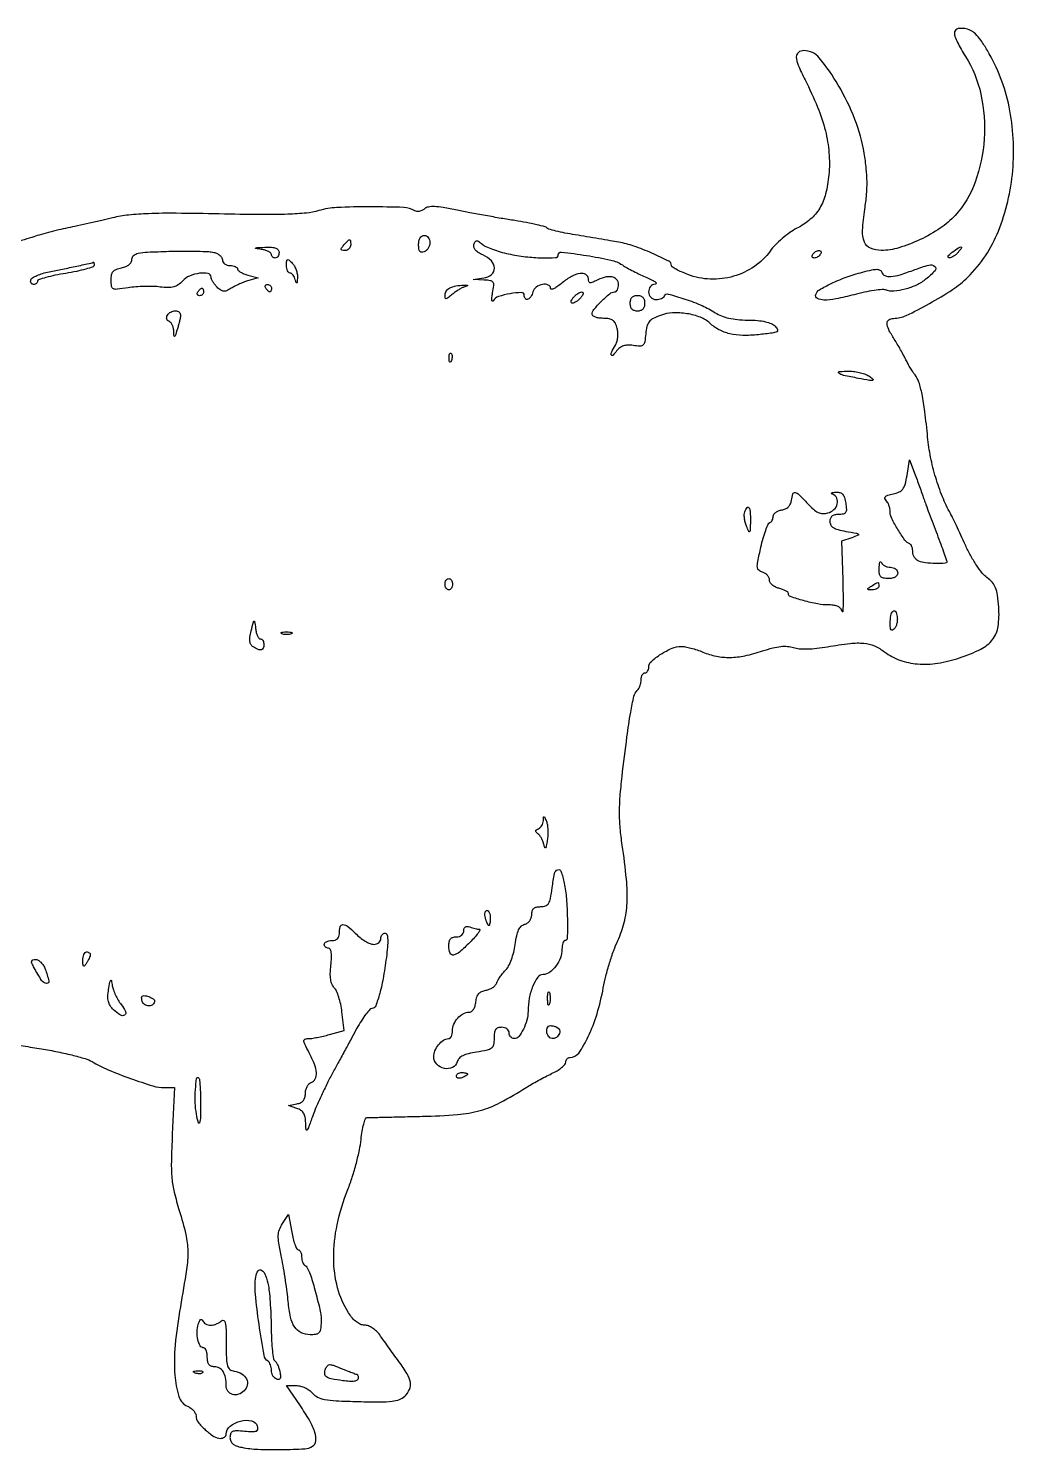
# Model space of a CAD drawing. Extents: x 0 to 532, y 0 to 377.
# Drawn here: x 270.6 to 531.7, y 0 to 376.9 of the extents above; entities that cross this region are included whole.
import ezdxf

# ---------------------------------------------------------------- set-up
doc = ezdxf.new("R2010")
doc.units = 0

msp = doc.modelspace()

# ---------------------------------------------------------------- linework, layer by layer
msp.add_lwpolyline([(268.612322, 107.157076, 0.000386), (273.459024, 106.396648, -0.010659), (277.877656, 105.610057, -0.011952), (282.092121, 104.661466, -0.011291), (285.631438, 103.690028, -0.060703), (287.459024, 102.891978, 0.033437), (291.690571, 100.763097, 0.013727), (297.680338, 98.42732, 0.011583), (303.578358, 96.464881, 0.074648), (306.674805, 96), (309.303952, 96), (308.7196, 83.632724, 0.006359), (308.466324, 76.293749, 0.028203), (308.615697, 71.979698, 0.036383), (309.232428, 68.246788, 0.015705), (310.567488, 63.382724, -0.016666), (312.30119, 57.018429, -0.05537), (312.828209, 52.720111, -0.040579), (312.48243, 47.769964, -0.006017), (310.857545, 37.882729, 0.019981), (309.478023, 27.723288, 0.041686), (309.384809, 19.743483, 0.056662), (310.438597, 14.107649, 0.218195), (312.75, 11.512872, -0.054406), (313.610521, 11.017719, -0.055251), (314.339063, 10.350842, -0.060881), (314.83549, 9.621402, -0.119552), (315, 8.943207, 0.167079), (315.555449, 7.327379, 0.042149), (317.470894, 5.256596, 0.04267), (319.733503, 3.51931, 0.143351), (321.507606, 3, 0.074782), (322.077821, 3.085763, 0.088643), (322.561609, 3.334804, 0.100676), (322.885018, 3.705106, 0.130032), (323, 4.139757, -0.231011), (324.013599, 6.21651, -0.103599), (326.810048, 7.588867, -0.114255), (329.738507, 7.653996, -0.284777), (331.227393, 6.238449, -0.097835), (331.281726, 5.344866, -0.26747), (330.909217, 4.861935, -0.108972), (329.96793, 4.6965, -0.012992), (327.844025, 4.843484, 0.01574), (325.715657, 4.979033, 0.107795), (324.689063, 4.789426, 0.210504), (324.176691, 4.248668, 0.086087), (324, 3.230035, 0.099373), (324.189259, 2.287175, 0.120504), (324.723476, 1.563708, 0.089239), (325.673, 1.023952, 0.035389), (327.125, 0.625, 0.039528), (331.400135, 0.116529, 0.013613), (337.630881, 0.040873, 0.009051), (343.803157, 0.245771, 0.129026), (345.885347, 0.907979, 0.232449), (346.739952, 2.303574, 0.098433), (346.506982, 4.545046, 0.056013), (345.132027, 7.693831, 0.019735), (342.497763, 11.866933), (338.966834, 17), (341.573125, 17, -0.064955), (342.692762, 16.853932, -0.044246), (343.901528, 16.415587, -0.044285), (345.012821, 15.77215, -0.065595), (345.839707, 15.010508, 0.104451), (347.188726, 13.94787, 0.06936), (349.064858, 13.324978, 0.033787), (352.122773, 12.973274, 0.005576), (358.061454, 12.760508, 0.00571), (363.784259, 12.684732, 0.029275), (366.954105, 12.864699, 0.055654), (368.948978, 13.324302, 0.111661), (370.311454, 14.178571, 0.089953), (371.575832, 15.991719, 0.150326), (371.816913, 17.820116, 0.094188), (370.982349, 20.070428, 0.022207), (368.75, 23.423535, -0.001044), (367.373997, 25.311988, -0.000884), (365.926911, 27.314174, -0.000891), (364.614329, 29.143908, -0.002495), (363.703315, 30.432189, 0.050786), (362.849687, 31.421304, 0.046138), (361.787931, 32.254043, 0.048979), (360.68211, 32.822744, 0.093145), (359.703315, 33.012379, -0.100204), (358.642655, 33.23331, -0.061076), (357.532716, 33.879326, -0.051727), (356.437014, 34.905131, -0.036005), (355.420158, 36.262379, -0.08038), (352.515592, 42.934297, -0.061287), (351.49892, 50.848535, -0.054498), (352.414981, 59.663625, -0.040978), (355.245333, 69, 0.016876), (356.419201, 72.292171, 0.012667), (357.495085, 75.985938, 0.012843), (358.330808, 79.516854, 0.028509), (358.743107, 82.25, -0.017777), (359.028787, 84.464962, -0.028149), (359.446518, 86.332124, -0.027253), (359.924407, 87.723346, -0.292537), (360.388889, 88.052312, -0.005652), (361.203162, 88.081428, -0.000125), (365.139236, 88.176657, -0.000284), (369.746389, 88.284351, -0.000192), (375, 88.402154, 0.014296), (384.309891, 88.873886, 0.047926), (390.318266, 89.936199, 0.053531), (395.660177, 92.055818, 0.021161), (402.5, 96.03599, -0.011567), (403.917481, 96.897654, -0.00604), (405.720312, 97.908413, -0.006003), (407.595701, 98.901261, -0.009136), (409.25, 99.713929, 0.025764), (410.685894, 100.47957, 0.034244), (411.898438, 101.326755, 0.036523), (412.765245, 102.136404, 0.188813), (413, 102.7359, -0.088956), (413.086551, 103.218535, -0.094992), (413.334804, 103.628671, -0.099915), (413.704943, 103.903055, -0.110127), (414.139757, 104, 0.244355), (416.427814, 105.189202, 0.04189), (418.978074, 109.557493, 0.038286), (421.29762, 115.570512, 0.028394), (422.955662, 122.5, -0.018045), (423.625827, 125.581102, -0.012024), (424.604611, 129.059375, -0.012114), (425.718541, 132.391963, -0.023114), (426.799818, 135, 0.049695), (428.50343, 139.817057, 0.048612), (429.239442, 144.911597, 0.035711), (429.079834, 151.278929, 0.012743), (427.973242, 160.308887, -0.014973), (427.439233, 164.833484, -0.021282), (427.257149, 168.878859, -0.019561), (427.414765, 173.172428, -0.010222), (427.929154, 178.5, -0.002871), (429.229263, 189.065331, -0.01134), (430.213653, 195.540945, -0.013451), (431.077101, 199.790855, -0.140427), (431.931603, 201.331603, 0.06832), (432.34105, 201.871357, 0.039017), (432.686158, 202.614908, 0.038173), (432.921463, 203.432453, 0.051028), (433, 204.2, -0.053595), (433.074027, 204.888633, -0.073362), (433.29375, 205.47125, -0.093122), (433.618409, 205.862375, -0.17482), (434, 206, 0.149559), (434.381359, 206.116681, 0.098682), (434.70625, 206.444943, 0.081955), (434.925344, 206.935599, 0.064193), (435, 207.514698, -0.214773), (435.68851, 209.043635, -0.039662), (438.218098, 210.947852, -0.042034), (441.189728, 212.502387, -0.099376), (443.627876, 212.996262, -0.047718), (444.689651, 212.896582, -0.016745), (446.185253, 212.558277, -0.01645), (447.81519, 212.073941, -0.018512), (449.345757, 211.5, 0.049685), (452.918735, 210.408469, 0.054221), (456.532171, 210.086504, 0.047699), (460.501752, 210.544207, 0.027141), (465.170369, 211.808135, -0.016781), (467.868416, 212.598889, -0.035428), (470.012645, 212.990653, -0.045418), (471.794993, 213.024722, -0.062604), (473.363669, 212.71211, 0.060787), (474.900209, 212.400116, 0.025056), (477.026737, 212.338853, 0.022074), (479.556661, 212.504652, 0.015709), (482.369987, 212.903975, -0.012799), (488.367725, 213.790928, -0.052597), (492.03602, 213.850075, -0.080335), (494.806255, 213.144781, -0.060568), (497.520176, 211.552409, 0.077326), (501.53852, 209.371456, 0.065858), (506.25912, 208.358434, 0.058574), (511.583732, 208.556329, 0.041796), (517.38693, 209.962373, 0.035243), (523.018414, 212.288473, 0.112973), (526.137639, 214.84801, 0.129812), (527.593658, 218.287352, 0.053487), (527.774207, 223.383698, 0.015358), (527.441501, 226.628622, 0.061578), (526.937352, 228.55562, 0.087741), (526.08052, 229.940921, 0.053118), (524.646949, 231.238645, -0.068827), (523.405457, 232.435281, -0.020284), (521.853447, 234.582823, -0.019949), (520.285939, 237.166458, -0.020231), (518.937194, 239.854947, 0.00206), (517.716526, 242.52608, 0.002392), (516.532679, 245.056795, 0.002127), (515.51142, 247.189505, 0.01426), (514.969522, 248.232015, -0.031093), (512.84606, 252.676436, -0.023431), (511.056938, 257.787886, -0.022922), (509.712713, 263.187116, -0.025477), (508.924813, 268.5, 0.006501), (508.179026, 275.296945, 0.019554), (507.429269, 279.90207, 0.027861), (506.597295, 283.077998, 0.089395), (505.571556, 285, -0.022724), (505.032515, 285.750121, -0.009826), (504.381098, 286.79375, -0.0097), (503.730369, 287.93301, -0.012688), (503.182739, 289, 0.011355), (502.585652, 290.171026, 0.005453), (501.769516, 291.646875, 0.005403), (500.884143, 293.16893, 0.007694), (500.062466, 294.5, -0.023624), (498.592421, 297.060382, -0.109987), (498.16571, 298.698245, -0.258783), (498.636837, 299.624152, -0.149513), (499.865643, 300, 0.110345), (503.216882, 300.748704, 0.016629), (509.381612, 303.902371, 0.019639), (515.50851, 307.620012, 0.049053), (519.566112, 310.919293, 0.102869), (527.667935, 323.149634, 0.073572), (531.471327, 339.164475, 0.071369), (530.518471, 356.100365, 0.084961), (524.764731, 371.013719, 0.01608), (523.012384, 373.748294, 0.050438), (521.603604, 375.411254, 0.075707), (520.253588, 376.366998, 0.087778), (518.746495, 376.816422, 0.032368), (517.478162, 376.879881, 0.100805), (516.646632, 376.697726, 0.161772), (516.175192, 376.269547, 0.128877), (516, 375.601151, 0.095948), (516.166324, 374.742391, 0.015346), (516.856316, 373.169122, 0.016498), (517.799023, 371.34498, 0.013798), (518.915117, 369.472794, -0.088928), (523.026169, 359.408242, -0.068797), (523.891884, 347.573281, -0.069919), (521.528571, 336.147852, -0.099352), (516.196218, 327.285038, -0.060784), (512.269264, 323.911824, -0.036372), (506.908665, 320.874075, -0.036605), (501.293081, 318.698125, -0.074259), (496.618423, 318, -0.101083), (493.744802, 318.586945, -0.199622), (492.145215, 320.224175, -0.111289), (491.650088, 323.330998, -0.022489), (492.25968, 328.922252, 0.01627), (492.733286, 332.816287, 0.02485), (492.865269, 336.216164, 0.024116), (492.659929, 339.68583, 0.014189), (492.09761, 343.803885, 0.051655), (489.64643, 352.754437, 0.040196), (485.246579, 361.842594, 0.038888), (480.21148, 369.062748, 0.224697), (476.118312, 371, 0.164523), (474.671711, 370.510758, 0.24413), (474.113746, 369.324501, 0.091795), (474.615854, 367.103307, 0.016548), (476.422553, 363.250522, -0.020693), (479.74365, 356.01284, -0.035822), (481.807202, 349.727083, -0.041271), (482.767174, 343.89349, -0.042784), (482.738476, 338.052492, -0.038875), (481.882217, 333.008049, -0.073537), (480.307439, 329.205786, -0.081326), (477.827031, 326.271464, -0.05799), (474.247299, 323.870031, 0.035327), (472.367378, 322.728635, 0.022721), (470.354358, 321.16077, 0.022828), (468.515271, 319.437838, 0.039269), (467.173599, 317.824921, -0.090301), (462.99977, 313.734301, -0.079481), (457.467761, 311.152959, -0.078187), (451.320697, 310.399888, -0.082852), (445.36916, 311.603118, -0.014482), (443.694969, 312.298695, -0.021803), (442.283441, 313.009203, -0.017879), (441.207079, 313.662754, -0.252509), (441, 314.046652, 0.284211), (440.297683, 315.182407, 0.012149), (435.847886, 317.271112, 0.020686), (431.059345, 319.14606, 0.038903), (427.041385, 320.189437, 0.001527), (424.813314, 320.579352, 0.000621), (421.777782, 321.097147, 0.000614), (418.512582, 321.645825, 0.000782), (415.5, 322.143405, -0.007903), (412.781583, 322.632263, -0.011592), (410.409375, 323.155065, -0.007095), (408.457025, 323.662518, -0.170657), (408, 323.979593, 0.175986), (407.53163, 324.29741, 0.005776), (405.296875, 324.835382, 0.010404), (402.601806, 325.392584, 0.006977), (399.5, 325.922203, -0.003729), (395.908886, 326.51139, -0.002334), (391.714154, 327.251957, -0.002342), (387.589038, 328.020085, -0.004268), (384.229035, 328.691819, 0.008687), (380.512494, 329.400734, 0.0334), (378.173873, 329.645619, 0.056558), (376.599592, 329.526632, 0.126745), (375.52284, 329.018955, -0.061116), (374.892163, 328.614137, -0.062352), (374.186529, 328.377143, -0.068797), (373.515806, 328.335437, -0.120148), (372.989126, 328.506721, 0.129942), (370.047455, 329.401041, 0.008629), (361.137536, 329.574329, 0.012019), (352.3422, 329.382152, 0.061691), (347.541204, 328.562437, -0.049051), (344.265672, 327.917838, -0.015734), (339.312955, 327.596352, -0.010669), (332.147118, 327.510233, -0.003132), (321.145545, 327.681696, 0.003223), (309.74075, 327.857373, 0.011365), (302.409579, 327.7564, 0.017515), (297.148115, 327.379414, 0.031457), (292.882544, 326.649618, -0.001718), (290.038446, 325.986971, -0.001128), (286.759247, 325.242606, -0.001135), (283.563507, 324.532385, -0.002187), (281, 323.980516, 0.007347), (278.601932, 323.438307, 0.005286), (275.940625, 322.765476, 0.005339), (273.421735, 322.071385, 0.011487), (271.5, 321.471585, -0.041398), (265.946985, 320.096428, -0.023142)], format="xyb")
for points in [[(356, 319.5, -0.101721), (355.882332, 318.9276, -0.098537), (355.547793, 318.440625, -0.097291), (355.048138, 318.114368, -0.096419), (354.460573, 318, -0.035838), (353.687524, 318.055481, -0.325335), (353.459106, 318.27802, -0.208212), (353.553366, 318.661216, -0.017756), (354.210573, 319.461963, -0.007679), (355.322999, 320.68486, -0.201684), (355.719977, 320.861798, -0.397768), (355.955338, 320.648652, -0.019434)], [(377, 320.106989, -0.07271), (376.887915, 319.340293, -0.064008), (376.559375, 318.600966, -0.066864), (376.073537, 317.999607, -0.098143), (375.5, 317.638374, -0.100949), (374.811241, 317.52355, -0.219604), (374.343615, 317.760129, -0.135263), (374.075458, 318.392285, -0.033085), (374, 319.531385, -0.048301), (374.099348, 320.557412, -0.088469), (374.401907, 321.338564, -0.117745), (374.882247, 321.823711, -0.139894), (375.5, 322, -0.125389), (376.072062, 321.854248, -0.100779), (376.559375, 321.443928, -0.090193), (376.886898, 320.830154, -0.077727)], [(397.799221, 317.112668, 0.021186), (402.364422, 316.35439, 0.024999), (406.731682, 316.038328, 0.019486), (410.318503, 316.098265, 0.397999), (411, 316.818801, -0.449856), (411.866793, 317.587246, -0.008729), (418.494527, 316.669477, -0.015025), (424.922253, 315.465899, -0.093123), (428, 314.161514, 0.019199), (429.23859, 313.405223, 0.008306), (430.940625, 312.49042, 0.008205), (432.785534, 311.576006, 0.01078), (434.5, 310.805873, -0.015392), (435.928032, 310.14851, -0.049754), (436.810937, 309.592983, -0.248018), (436.960885, 309.260365, -0.386766), (436.75, 309.055873, 0.212049), (435.449344, 308.427867, 0.18821), (434.957991, 306.998019, 0.18239), (435.560778, 305.579745, 0.204819), (436.916667, 305, 0.045701), (437.674613, 305.069422, 0.053116), (438.368229, 305.275505, 0.061096), (438.900828, 305.578318, 0.148654), (439.166667, 305.93789, -0.391514), (440.144409, 306.450613, -0.013881), (444.581244, 305.121155, -0.022833), (449.161585, 303.373282, -0.04337), (452.627937, 301.493569, 0.052436), (454.249884, 300.651632, 0.037835), (456.199568, 300.051955, 0.032602), (458.507349, 299.685262, 0.020977), (461.214408, 299.54858, -0.017998), (463.843303, 299.431536, -0.035334), (465.912298, 299.116459, -0.045438), (467.476635, 298.610913, -0.095803), (468.52944, 297.899254, -0.09468), (469.136688, 297.00506, -0.397586), (468.934536, 296.449685, -0.085106), (467.746474, 296.088594, -0.005279), (464.075934, 295.665725, -0.031015), (459.905546, 295.489912, -0.05318), (456.455939, 295.927356, -0.062715), (453.59663, 296.995983, -0.069826), (451.204998, 298.71191, 0.099963), (448.708289, 300.28599, 0.05148), (445.123122, 301.241192, 0.050676), (441.309807, 301.455913, 0.079464), (438.100506, 300.793282, 0.03002), (436.149476, 299.916786, 0.104407), (435.089559, 299.041448, 0.111088), (434.509391, 297.843956, 0.036345), (434.200394, 295.894957, -0.019163), (433.93907, 293.779315, -0.165657), (433.498575, 292.952579, -0.198008), (432.686163, 292.644971, -0.029189), (430.899131, 292.801497, 0.040642), (429.441771, 292.895611, 0.074221), (428.26881, 292.700393, 0.08434), (427.305459, 292.197178, 0.068351), (426.48054, 291.371023, -0.033587), (425.453876, 290.189322, -0.592211), (425.06749, 290.30085, -0.175818), (425.177603, 291.158882, -0.020636), (426.146289, 292.862638, 0.072374), (426.541042, 293.761645, 0.040638), (426.764461, 294.935849, 0.039343), (426.799851, 296.192889, 0.04889), (426.627237, 297.34907, 0.04862), (426.148873, 298.6883, 0.126146), (425.500577, 299.471878, 0.11796), (424.525635, 299.876967, 0.039762), (422.980948, 300, -0.033315), (421.839101, 300.076166, -0.051069), (420.875653, 300.307102, -0.066181), (420.211259, 300.644156, -0.247142), (420, 301.045455, -0.175159), (420.467128, 302.337985, -0.022954), (422.468233, 304.531767, -0.022954), (424.662015, 306.532872, -0.175159), (425.954545, 307, 0.184164), (426.353642, 307.152159, 0.090405), (426.692898, 307.5875, 0.070274), (426.922815, 308.234692, 0.0503), (427, 309, 0.193157), (426.483602, 310.286856, 0.163901), (425.177937, 310.971008, 0.105802), (423.206705, 310.866273, 0.056935), (420.934259, 309.964816, -0.024808), (419.939385, 309.494269, -0.1627), (419.396412, 309.45641, -0.26886), (419.095703, 309.752855, -0.06691), (419, 310.464816, 0.265086), (418.349079, 311.606293, 0.173029), (416.82185, 311.902584, 0.090252), (414.548003, 311.121054, 0.047144), (412.076725, 309.411106, -0.019572), (410.894978, 308.493249, -0.041926), (409.903788, 307.902563, -0.078717), (409.24227, 307.700456, -0.455658), (409, 307.911106, 0.307252), (408.369191, 308.840733, 0.14334), (406.849838, 308.983469, 0.106891), (405.161819, 308.261724, 0.176293), (404.289749, 307, -0.07441), (403.74401, 305.724611, -0.163355), (402.938012, 305.05385, -0.336933), (402.289174, 305.240248, -0.161655), (402, 306.111291, 0.423453), (401.248709, 306.839323, 0.035759), (398.271181, 306.531756, 0.035849), (395.175595, 305.754216, 0.171103), (393.753689, 304.658217, -0.364656), (393.547375, 304.59524, -0.284022), (393.406553, 304.794914, -0.048463), (393.434543, 305.57052, -0.014164), (393.626397, 306.75, 0.01926), (393.924846, 308.710667, 0.176152), (393.726237, 309.535885, 0.208231), (393.062642, 309.9662, 0.028165), (391.375, 310.149832), (388.5, 310.299664), (391.25, 310.716254, 0.134001), (393.340414, 311.641661, 0.234063), (394.108868, 313.327117, 0.187847), (393.278065, 315.273475, 0.095104), (391.054322, 316.815661, -0.033865), (389.801442, 317.474984, -0.078326), (388.996292, 318.16488, -0.117028), (388.631929, 318.876869, -0.152777), (388.677877, 319.602944, -0.045963), (389.051322, 320.359985, -0.254431), (389.431279, 320.578735, -0.168411), (389.936741, 320.417041, -0.019526), (390.873555, 319.65584, 0.073956), (391.839107, 319.031836, 0.018547), (393.578878, 318.3187, 0.018533), (395.651214, 317.643746, 0.017712)], [(319.75, 317.504156, -0.05868), (320.610358, 317.186469, -0.06545), (321.339063, 316.686156, -0.074792), (321.832158, 316.08763, -0.135778), (322, 315.480948, 0.13402), (322.154144, 314.916199, 0.100465), (322.5875, 314.435028, 0.087292), (323.235734, 314.111247, 0.072399), (324, 314, -0.042643), (324.765676, 313.93458, -0.062301), (325.4125, 313.738095, -0.081793), (325.850821, 313.449305, -0.209225), (326, 313.108408, 0.217087), (326.178767, 312.716073, 0.045214), (326.807813, 312.261892, 0.039821), (327.696872, 311.826511, 0.028394), (328.75, 311.478675), (331.5, 310.740533), (328.968472, 310.015178, 0.020949), (327.845511, 309.641864, 0.012991), (326.559484, 309.115016, 0.013027), (325.314869, 308.527785, 0.022841), (324.322576, 307.969379, -0.032738), (323.124816, 307.326202, -0.126539), (322.300868, 307.180008, -0.137097), (321.546074, 307.45436, -0.041091), (320.604104, 308.253039, -0.03019), (319.990209, 308.945907, -0.031158), (319.471206, 309.700669, -0.032798), (319.107998, 310.40777, -0.102593), (319, 310.928571, 0.359275), (318.210065, 311.886017, 0.081696), (315.944566, 311.949724, 0.065396), (313.286046, 311.226755, 0.110219), (311.407669, 309.897975, -0.053582), (310.25555, 308.870714, -0.089883), (309.086571, 308.317774, -0.072673), (307.626277, 308.145471, -0.025091), (305.502681, 308.311049, 0.024609), (303.646149, 308.457604, 0.013316), (301.353913, 308.464337, 0.013236), (299.014351, 308.346875, 0.020323), (297, 308.10955, -0.008974), (294.092956, 307.699971, -0.136452), (293.096653, 307.849739, -0.255801), (292.622673, 308.473878, -0.037176), (292.5, 310.121476, -0.046671), (292.631086, 311.522778, -0.128552), (293.052361, 312.412425, -0.125776), (293.861765, 312.993458, -0.043772), (295.25, 313.4, 0.046083), (296.419201, 313.748263, 0.079986), (297.285426, 314.268951, 0.100296), (297.815883, 314.938488, 0.117278), (298.005524, 315.725, -0.226555), (298.461057, 316.671161, -0.117903), (299.671971, 317.243878, -0.040011), (302.172558, 317.56338, -0.004768), (307.755524, 317.773208, -0.005685), (311.65145, 317.838122, -0.00693), (315.298498, 317.806873, -0.00591), (318.358774, 317.702027, -0.047643)], [(337, 317.5, -0.064853), (336.925306, 316.926543, -0.082425), (336.70625, 316.440625, -0.098894), (336.381354, 316.115568, -0.148195), (336, 316, -0.092235), (335.618255, 316.071025, -0.096084), (335.29375, 316.274238, -0.099372), (335.076582, 316.577379, -0.106285), (335, 316.933578, 0.228062), (334.81343, 317.321337, 0.054426), (334.192187, 317.71529, 0.045236), (333.303169, 318.056009, 0.031318), (332.25, 318.283746, -0.005737), (330.811574, 318.518563, -0.703743), (330.789317, 318.647423, -0.117172), (331.17029, 318.757833, -0.002217), (333.25, 318.850168, -0.021062), (335.034561, 318.846271, -0.075466), (336.149972, 318.626026, -0.141763), (336.766725, 318.178939, -0.167002)], [(480.5, 317, -0.064269), (480.189439, 316.617474, -0.051777), (479.769763, 316.29375, -0.053414), (479.310186, 316.073533, -0.085235), (478.881966, 316, -0.117858), (478.550471, 316.079239, -0.186277), (478.357263, 316.29375, -0.154201), (478.338175, 316.617617, -0.076764), (478.5, 317, -0.064269), (478.810561, 317.382526, -0.051777), (479.230237, 317.70625, -0.053414), (479.689814, 317.926467, -0.085235), (480.118034, 318, -0.117858), (480.449529, 317.920761, -0.186277), (480.642737, 317.70625, -0.154201), (480.661825, 317.382383, -0.076764)], [(517, 317.5, -0.041094), (516.440337, 316.928422, -0.039927), (515.789577, 316.449967, -0.042752), (515.148241, 316.125226, -0.10323), (514.627555, 316.031803, -0.282417), (514.393102, 316.184973, -0.239048), (514.401426, 316.485547, -0.079596), (514.769683, 316.964145, -0.027143), (515.44113, 317.531803, -0.009424), (517.106054, 318.742445, -0.158883), (517.748487, 318.937471, -0.598434), (517.886548, 318.66693, -0.021517)], [(288, 314.072681, -0.321254), (287.70219, 313.657006, -0.012459), (285.796875, 313.06236, -0.01812), (283.374991, 312.466176, -0.011298), (280.5, 311.935482, 0.010511), (277.624926, 311.409454, 0.016913), (275.203125, 310.827557, 0.010962), (273.282335, 310.251122, 0.325109), (273, 309.862801, -0.124758), (272.916598, 309.533748, -0.100781), (272.681771, 309.253448, -0.090402), (272.330511, 309.065075, -0.078142), (271.916667, 309, -0.126272), (271.536831, 309.097479, -0.14364), (271.272562, 309.362998, -0.123918), (271.169753, 309.763736, -0.081757), (271.245246, 310.235739, -0.180201), (271.673628, 310.767297, -0.031758), (272.834952, 311.36072, -0.03086), (274.355415, 311.910922, -0.023424), (276.07858, 312.33017, 0.003348), (279.592287, 313.037023, 0.00257), (283.421323, 313.854582, 0.000884), (287.106232, 314.668024, 0.053075), (287.75, 314.885001, -0.362025), (287.845527, 314.859224, -0.078657), (287.926562, 314.693819, -0.049051), (287.982169, 314.42026, -0.025634)], [(341.883999, 310.821429, -0.006425), (341.812636, 309.686175, -0.179756), (341.690756, 309.421361, -0.559617), (341.54271, 309.457066, -0.014536), (341.310674, 310.25, 0.046657), (341.067143, 310.919531, 0.05682), (340.715479, 311.485937, 0.067019), (340.31495, 311.872626, 0.159836), (339.926676, 312, -0.208668), (339.57238, 312.154592, -0.082002), (339.272211, 312.608482, -0.062474), (339.068003, 313.278415, -0.042798), (339, 314.071429, -0.015801), (339.037548, 315.259279, -0.293958), (339.25, 315.547619, -0.279599), (339.610465, 315.481543, -0.014708), (340.5, 314.642857, -0.067568), (341.066046, 313.89898, -0.04204), (341.5253, 312.901563, -0.041506), (341.81817, 311.820285, -0.057933)], [(508.477419, 310.400296, -0.058135), (505.96206, 308.833795, -0.044587), (502.919913, 307.71731, -0.046256), (499.969573, 307.210304, -0.111495), (497.789987, 307.527095, 0.116298), (496.852876, 307.654238, 0.013228), (494.717235, 307.389878, 0.015423), (492.158366, 306.923037, 0.011977), (489.405744, 306.263263, -0.015522), (484.613026, 305.150374, -0.051068), (481.384721, 304.842525, -0.12419), (479.683973, 305.284214, -0.360132), (479.266815, 306.333982, -0.182446), (480.263316, 307.58145, -0.022541), (483.387887, 309.251187, -0.025037), (487.331404, 310.898262, -0.021154), (491.646336, 312.248538, -0.010554), (494.095472, 312.847541, -0.054673), (495.478388, 312.999612, -0.123838), (496.289587, 312.795815, -0.191314), (496.749488, 312.25, 0.218598), (497.602151, 311.339386, 0.116321), (499.158884, 311.094185, 0.057315), (501.65351, 311.57364, 0.015093), (505.5, 312.910822, -0.024576), (509.249575, 314.135152, -0.246571), (510.806911, 313.791756, -0.427899), (510.878574, 312.630278, -0.037676)], [(317, 307, -0.105053), (316.918938, 306.618444, -0.099167), (316.688914, 306.29375, -0.09642), (316.345238, 306.076123, -0.093332), (315.940983, 306, -0.108972), (315.586039, 306.078288, -0.182303), (315.3746, 306.29375, -0.161196), (315.343488, 306.6179, -0.082592), (315.5, 307, -0.029505), (315.768994, 307.382774, -0.035638), (316.066025, 307.70625, -0.038439), (316.34829, 307.934461, -0.151918), (316.559017, 308, -0.210953), (316.727648, 307.92554, -0.081139), (316.870461, 307.70625, -0.061769), (316.967655, 307.382849, -0.042167)], [(335, 308, -0.042167), (334.967655, 307.617151, -0.061769), (334.870461, 307.29375, -0.081139), (334.727648, 307.07446, -0.210953), (334.559017, 307, -0.151918), (334.34829, 307.065539, -0.038439), (334.066025, 307.29375, -0.035638), (333.768994, 307.617226, -0.029505), (333.5, 308, -0.082592), (333.343488, 308.3821, -0.161196), (333.3746, 308.70625, -0.182303), (333.586039, 308.921712, -0.108972), (333.940983, 309, -0.093332), (334.345238, 308.923877, -0.09642), (334.688914, 308.70625, -0.099167), (334.918938, 308.381556, -0.105053)], [(386, 308.290565, 0.037571), (385.301608, 307.972415, 0.016473), (384.426562, 307.453218, 0.016194), (383.529848, 306.838645, 0.020859), (382.75, 306.214525, -0.010052), (381.697795, 305.334475, -0.179152), (381.285643, 305.197027, -0.368516), (381.054442, 305.407626, -0.031472), (381, 306.271688, -0.167647), (381.350226, 307.286864, -0.109792), (382.315675, 308.079923, -0.075004), (383.886529, 308.59917, -0.036221), (386, 308.805051, -0.003622), (386.922068, 308.821146, -0.417207), (387, 308.744006, -0.311123), (386.926685, 308.637587, -0.002981)], [(417, 305.5, -0.035768), (416.449813, 304.926013, -0.036518), (415.827047, 304.440625, -0.039072), (415.225581, 304.10344, -0.108636), (414.755111, 304, -0.231849), (414.485192, 304.132271, -0.208269), (414.407958, 304.436222, -0.095981), (414.585453, 304.917672, -0.037052), (415, 305.5, -0.035768), (415.550187, 306.073987, -0.036518), (416.172953, 306.559375, -0.039072), (416.774419, 306.89656, -0.108636), (417.244889, 307, -0.231849), (417.514808, 306.867729, -0.208269), (417.592042, 306.563778, -0.095981), (417.414547, 306.082328, -0.037052)], [(430, 304, 0.072254), (430.126841, 303.126841, 0.124864), (430.5, 302.5, 0.124864), (431.126841, 302.126841, 0.072254), (432, 302, 0.072254), (432.873159, 302.126841, 0.124864), (433.5, 302.5, 0.124864), (433.873159, 303.126841, 0.072254), (434, 304, 0.072254), (433.873159, 304.873159, 0.124864), (433.5, 305.5, 0.124864), (432.873159, 305.873159, 0.072254), (432, 306, 0.072254), (431.126841, 305.873159, 0.124864), (430.5, 305.5, 0.124864), (430.126841, 304.873159, 0.072254)], [(310.90032, 300.75, -0.030037), (310.809541, 300.104095, -0.008985), (310.594733, 299.132812, -0.008974), (310.313816, 298.048827, -0.009604), (310, 297, -0.002612), (309.479056, 295.402133, -0.227777), (309.308329, 295.225464, -0.501884), (309.174759, 295.31216, -0.004699), (309.09968, 296.666667, 0.049654), (308.974232, 297.524546, 0.054642), (308.683522, 298.312128, 0.06182), (308.281156, 298.917958, 0.135648), (307.822949, 299.225684, -0.263723), (307.25199, 299.85941, -0.196676), (307.415112, 300.805404, -0.12619), (308.335688, 301.681409, -0.128079), (309.559017, 302, -0.086807), (310.101619, 301.905081, -0.101299), (310.54743, 301.632812, -0.109363), (310.826994, 301.226584, -0.116643)], [(382.683114, 288.8125, -0.054073), (382.461564, 288.395823, -0.470617), (382.279315, 288.37858, -0.168741), (382.137993, 288.670344, -0.018894), (382.078947, 289.416667, -0.028489), (382.089945, 290.112848, -0.077125), (382.200665, 290.592839, -0.208169), (382.385309, 290.77538, -0.296942), (382.604167, 290.729167, -0.126455), (382.797407, 290.402231, -0.060344), (382.876576, 289.916927, -0.05415), (382.839148, 289.359369, -0.051402)], [(493.555584, 284.583014, -0.036151), (494.43342, 283.83814, -0.61298), (494.345047, 283.557368, -0.084287), (493.505551, 283.559158, -0.003596), (490.5789, 284.084162, -0.00704), (486.593122, 284.887017, -0.11385), (485.362056, 285.465937, -0.682864), (485.492029, 285.895575, -0.019694), (488.142204, 286, -0.035303), (489.615015, 285.895881, -0.028723), (491.166043, 285.58376, -0.029608), (492.566395, 285.12713, -0.064329)], [(507.959595, 252, 0.005932), (508.446223, 250.618088, 0.001288), (509.320654, 248.244857, 0.001342), (510.347136, 245.503491, 0.001285), (511.403373, 242.727171, -0.002198), (512.398518, 240.096984, -0.003348), (513.237241, 237.803692, -0.001232), (513.940519, 235.82473, -0.084952), (514, 235.477171, -0.403154), (513.580878, 235.041853, -0.013852), (510.993099, 235.015445, -0.022329), (508.353983, 235.179676, -0.064993), (506.581787, 235.606989, -0.089924), (505.977071, 235.974236, -0.066624), (505.46465, 236.567268, -0.06545), (505.118258, 237.286477, -0.079701), (505, 238.023655, 0.040412), (504.941948, 238.740739, 0.047543), (504.769077, 239.399657, 0.054091), (504.515791, 239.91131, 0.151649), (504.213878, 240.166667, -0.13463), (502.888251, 241.214085, -0.021556), (501.030577, 243.980509, -0.02251), (499.418865, 246.908223, -0.115057), (499, 248.70437, 0.049985), (498.919182, 249.510774, 0.038), (498.677217, 250.365942, 0.038948), (498.322329, 251.140667, 0.069609), (497.901163, 251.698837, -0.136323), (497.594918, 252.240693, -0.27243), (497.730213, 252.696562, -0.112673), (498.402512, 253.086816, -0.021338), (499.781871, 253.452091, 0.049224), (501.402008, 253.979247, 0.128233), (502.356853, 254.732652, 0.098951), (502.962579, 255.985181, 0.022515), (503.452202, 258.303254), (504.142988, 262.5), (505.627716, 258.5, -0.001517), (506.258233, 256.785401, -0.001226), (506.925156, 254.940625, -0.001238), (507.532237, 253.235139, -0.003195)], [(477.100798, 250.892096, 0.02413), (478.673437, 249.363533, 0.073218), (479.920695, 248.552129, 0.098869), (481.123082, 248.266167, 0.070692), (482.502007, 248.411148, 0.128735), (484.084447, 249.279682, 0.142113), (484.966187, 250.783071, 0.172062), (484.823659, 252.316389, 0.190712), (483.75, 253.337719, -0.115749), (483.470691, 253.534601, -0.457148), (483.494785, 253.717133, -0.114874), (483.882404, 253.860052, -0.021894), (484.636501, 253.921053, -0.077637), (485.689637, 253.796172, -0.144733), (486.411228, 253.343307, -0.11017), (486.892768, 252.468954, -0.03457), (487.213308, 251, -0.023508), (487.378797, 249.3291, -0.154477), (487.169349, 248.525022, -0.20808), (486.573377, 248.118048, -0.047244), (485.326807, 248, 0.05238), (484.278739, 247.889903, 0.117593), (483.560706, 247.548845, 0.138468), (483.144739, 246.963788, 0.085929), (483, 246.127808, 0.129114), (483.244477, 245.196845, 0.127425), (483.915629, 244.500672, 0.074348), (485.162927, 243.970691, 0.020547), (487.25, 243.520877, -0.002819), (490.104884, 243.01073, -0.162177), (490.566154, 242.756324, -0.525267), (490.501325, 242.469235, -0.009948), (488.810332, 241.829846), (486.120664, 240.873555), (486.41637, 230.686777, -0.003473), (486.500117, 226.89345, -0.007742), (486.499087, 224.006428, -0.012402), (486.42818, 222.262772, -0.857596), (486.282714, 222.25, 0.111764), (485.897201, 223.021888, 0.105438), (485.209791, 223.571986, 0.079265), (484.184594, 223.896536, 0.037115), (482.792695, 224, -0.045103), (479.737634, 224.276149, -0.023783), (476.02423, 225.137197, -0.015139), (472.588147, 226.221529, -0.318906), (472, 227.04988, 0.230698), (471.84242, 227.373232, 0.041376), (471.265625, 227.752092, 0.037251), (470.457545, 228.116836, 0.025911), (469.5, 228.410644, -0.055832), (468.543931, 228.767734, -0.063362), (467.734375, 229.316317, -0.072967), (467.185639, 229.963836, -0.140242), (467, 230.612672, 0.107666), (466.861009, 231.250663, 0.075842), (466.457048, 231.866695, 0.071315), (465.858051, 232.367761, 0.074749), (465.151654, 232.670593, -0.115361), (464.180232, 233.183116, -0.200407), (463.781794, 233.987247, -0.067071), (463.886808, 235.496158, -0.005619), (464.722005, 239.326973, -0.012244), (465.333085, 241.716301, -0.017878), (465.997045, 243.78459, -0.013501), (466.640418, 245.426867, -0.209522), (467.070351, 245.833333, 0.113007), (467.425911, 246.060904, 0.067877), (467.726916, 246.464465, 0.062518), (467.930631, 246.97386, 0.063977), (468, 247.513782, -0.153235), (468.169089, 248.052557, -0.081439), (468.660937, 248.559051, -0.068332), (469.389488, 248.958099, -0.05595), (470.25, 249.180449, 0.071286), (471.227453, 249.465132, 0.090158), (472, 250, 0.090158), (472.534868, 250.772547, 0.071286), (472.819551, 251.75, -0.042326), (473.210714, 253.453724, -0.381629), (473.817406, 253.810315, -0.147861), (474.774007, 253.2984, -0.00862)], [(461.936614, 246.25, -0.002898), (461.882579, 243.869775, -0.161053), (461.732631, 243.456245, -0.565693), (461.509559, 243.484513, -0.008758), (460.900507, 244.934716, -0.032632), (460.565465, 245.963443, -0.031373), (460.361785, 247.040599, -0.032945), (460.305128, 248.011466, -0.089949), (460.432509, 248.684716, -0.068419), (461.053985, 249.814168, -0.529717), (461.554727, 249.792555, -0.126461), (461.895855, 248.696774, -0.016781)], [(499.083333, 234, -0.076722), (499.815576, 233.886976, -0.089679), (500.436979, 233.559375, -0.100762), (500.85239, 233.07205, -0.12694), (501, 232.5, -0.140575), (500.822179, 231.88002, -0.118484), (500.333333, 231.4, -0.088208), (499.543379, 231.09863, -0.04716), (498.5, 231, -0.044924), (497.191772, 231.117779, -0.168917), (496.484941, 231.517105, -0.15356), (496.13983, 232.295898, -0.035287), (496.078947, 233.75, -0.017437), (496.141588, 234.734045, -0.068218), (496.282867, 235.325, -0.378789), (496.467484, 235.420113, -0.239112), (496.662281, 235.25, 0.113869), (496.996792, 234.771682, 0.064373), (497.581524, 234.367188, 0.059088), (498.312853, 234.09311, 0.060204)], [(383, 229.5, -0.064853), (382.925306, 228.926543, -0.082425), (382.70625, 228.440625, -0.098894), (382.381354, 228.115568, -0.148195), (382, 228, -0.148195), (381.618646, 228.115568, -0.098894), (381.29375, 228.440625, -0.082425), (381.074694, 228.926543, -0.064853), (381, 229.5, -0.064853), (381.074694, 230.073457, -0.082425), (381.29375, 230.559375, -0.098894), (381.618646, 230.884432, -0.148195), (382, 231, -0.148195), (382.381354, 230.884432, -0.098894), (382.70625, 230.559375, -0.082425), (382.925306, 230.073457, -0.064853)], [(496, 229, -0.17131), (495.865757, 228.619685, -0.095191), (495.485937, 228.298248, -0.075283), (494.919445, 228.083567, -0.055234), (494.25, 228.015313, -0.011938), (493.271084, 228.047261, -0.327416), (493.083458, 228.201904, -0.309569), (493.169589, 228.436556, -0.011213), (494, 229, -0.007234), (495.26282, 229.790433, -0.137048), (495.707705, 229.914708, -0.364836), (495.938046, 229.720828, -0.042895)], [(500.084665, 217.684665, -0.092521), (499.58931, 217.345133, -0.349376), (499.25, 217.433898, -0.141005), (499.048089, 217.966238, -0.020593), (499, 219.133333, -0.040615), (499.169846, 221.22079, -0.156221), (499.754868, 222.365928, -0.49674), (500.384812, 222.281312, -0.091486), (500.834665, 220.979599, -0.049405), (500.882429, 220.053716, -0.044184), (500.752402, 219.099976, -0.046785), (500.47643, 218.259641, -0.093921)], [(332.066422, 215, -0.15796), (332.422496, 214.884631, -0.097158), (332.725762, 214.559375, -0.079068), (332.930513, 214.073616, -0.060349), (333, 213.5, -0.089461), (332.823864, 212.523449, -0.256321), (332.319346, 212.087985, -0.159803), (331.461913, 212.179821, -0.035303), (330.143108, 212.890393, -0.118102), (329.561565, 213.489046, -0.103142), (329.277886, 214.316622, -0.067789), (329.290305, 215.477624, -0.023507), (329.612397, 217.12508, -0.001673), (330.194309, 219.468195, -0.21174), (330.376037, 219.700385, -0.521022), (330.537218, 219.618257, -0.003333), (330.785711, 217.75, 0.031567), (330.986822, 216.696795, 0.046045), (331.305113, 215.807813, 0.056001), (331.683387, 215.187675, 0.231819)], [(340.25, 216.337719, -0.057986), (339.679992, 216.181385, -0.037979), (339, 216.12966, -0.037979), (338.320008, 216.181385, -0.057986), (337.75, 216.337719, -0.174857), (337.540618, 216.525001, -0.447206), (337.601562, 216.693942, -0.078554), (338.10856, 216.810911, -0.017491), (339, 216.842105, -0.017491), (339.89144, 216.810911, -0.078554), (340.398438, 216.693942, -0.447206), (340.459382, 216.525001, -0.174857)], [(408.115087, 161.62193, -0.007249), (407.845577, 160.085061, -0.125832), (407.631374, 159.628222, -0.587101), (407.421005, 159.66645, -0.03025), (407.191395, 160.5, 0.040178), (406.946053, 161.326298, 0.033672), (406.559615, 162.155176, 0.03498), (406.099686, 162.867218, 0.074609), (405.634318, 163.326131, -0.044827), (405.154575, 163.746107, -0.215412), (405.037147, 164.080413, -0.22851), (405.212598, 164.375883, -0.050086), (405.75, 164.659464, 0.098144), (406.233401, 164.976951, 0.062132), (406.653459, 165.507259, 0.059082), (406.950264, 166.158245, 0.067001), (407.070285, 166.833333, -0.010642), (407.127822, 167.739221, -0.46529), (407.265502, 167.836496, -0.233391), (407.44956, 167.676857, -0.005865), (407.878296, 166.62193, -0.057681), (408.127096, 165.683108, -0.02413), (408.252165, 164.378476, -0.023486), (408.252677, 162.954962, -0.028132)], [(412.58802, 150.25, -0.033792), (413.192317, 146.121112, -0.016787), (413.426159, 140.833519, -0.00778), (413.400544, 135.64491, -0.406635), (412.75, 135.004084, 0.255832), (412.461701, 134.844195, 0.061557), (412.220312, 134.332186, 0.048215), (412.054568, 133.595282, 0.031231), (412, 132.722506, -0.090372), (411.582026, 130.428881, -0.070095), (410.361967, 128.198073, -0.075612), (408.699769, 126.555603, -0.158429), (406.9903, 126, 0.240864), (405.581166, 125.279373, 0.058987), (404.275078, 122.930691, 0.051058), (403.330105, 119.736583, 0.045803), (403.005577, 116.297053, -0.064841), (402.688421, 113.908908, -0.051054), (401.759707, 111.467902, -0.053964), (400.533551, 109.569146, -0.226135), (399.339485, 109, -0.111211), (398.828491, 109.115079, -0.100043), (398.393474, 109.440625, -0.094673), (398.101666, 109.927274, -0.088067), (398, 110.5, 0.130775), (397.846791, 111.075754, 0.10214), (397.416667, 111.5625, 0.08892), (396.769411, 111.888136, 0.072314), (396, 112, 0.080471), (395.028767, 111.842668, 0.164469), (394.420142, 111.382659, 0.11791), (394.093736, 110.522868, 0.032033), (394, 109.061273, -0.046861), (393.839799, 107.355709, -0.181459), (393.297218, 106.463382, -0.115458), (392.138479, 105.924131, -0.014206), (389.371655, 105.428483, 0.021406), (387.18644, 105.00447, 0.057475), (385.700381, 104.463219, 0.086475), (384.755496, 103.764647, 0.127145), (384.255024, 102.86721, -0.221717), (383.003912, 101.357959, -0.163664), (380.81909, 101.099349, -0.150382), (378.789618, 102.221691, -0.194164), (378, 104.178417, -0.103317), (378.333853, 105.776838, -0.068076), (379.315296, 107.385722, -0.071137), (380.626247, 108.594978, -0.151911), (381.928571, 109, 0.1858), (382.337616, 109.157436, 0.089898), (382.685268, 109.608482, 0.069739), (382.920932, 110.27876, 0.049751), (383, 111.071429, -0.10015), (383.354304, 112.822557, -0.081489), (384.375984, 114.445345, -0.085086), (385.81242, 115.598704, -0.127372), (387.362149, 116, 0.153657), (387.991418, 116.198059, 0.094262), (388.538946, 116.75937, 0.072512), (388.951983, 117.636192, 0.045256), (389.183578, 118.75, -0.047305), (389.459835, 120.051876, -0.101105), (389.955061, 120.947365, -0.112858), (390.720899, 121.516786, -0.068554), (391.811149, 121.827564, 0.061001), (392.739567, 122.077175, 0.054461), (393.619341, 122.550184, 0.057682), (394.322124, 123.163299, 0.098895), (394.721254, 123.827564, -0.046055), (395.077935, 124.59324, -0.020895), (395.674923, 125.525086, -0.020481), (396.391137, 126.462317, -0.0264), (397.126701, 127.257835, 0.083345), (397.866506, 128.266675, 0.028298), (398.593719, 129.940515, 0.027228), (399.201879, 131.9147, 0.028134), (399.584029, 133.921913, -0.018845), (399.991221, 136.300172, -0.057943), (400.508814, 137.846453, -0.092193), (401.197584, 138.805887, -0.127819), (402.117433, 139.320458, 0.090795), (402.860342, 139.667371, 0.081065), (403.466416, 140.266629, 0.078837), (403.863247, 141.04413, 0.078807), (404, 141.90638, -0.067384), (404.132973, 142.888574, -0.145604), (404.533142, 143.529263, -0.131321), (405.25142, 143.887073, -0.050297), (406.371169, 144, 0.082776), (407.669668, 144.216452, 0.175514), (408.452988, 144.847097, 0.090638), (408.952873, 146.156511, 0.013005), (409.405612, 149, -0.016776), (410.041135, 152.80645, -0.254688), (410.871665, 153.796996, -0.431782), (411.740878, 153.386797, -0.02545)], [(393, 141, -0.018041), (392.972329, 140.233356, -0.029316), (392.887385, 139.5875, -0.029396), (392.766282, 139.109555, -0.326917), (392.616631, 139, -0.269386), (392.439563, 139.102864, -0.023188), (392.192243, 139.5875, -0.025621), (391.938458, 140.233613, -0.016817), (391.710251, 141, -0.040966), (391.575635, 141.766322, -0.070464), (391.607123, 142.4125, -0.106581), (391.789795, 142.842465, -0.24384), (392.09362, 143, -0.206609), (392.440102, 142.850443, -0.082769), (392.733751, 142.4125, -0.063112), (392.933456, 141.765641, -0.043375)], [(362.076923, 134, 0.076454), (362.811626, 134.113003, 0.089539), (363.435096, 134.440625, 0.100755), (363.851887, 134.927953, 0.127359), (364, 135.5, -0.072707), (364.083793, 136.073189, -0.087472), (364.327597, 136.559375, -0.100499), (364.689939, 136.884396, -0.133492), (365.115223, 137, -0.320196), (365.57955, 136.66868, -0.064528), (365.795549, 135.616084, -0.037047), (365.794608, 133.875282, -0.011281), (365.538723, 131.25, -0.012672), (364.701089, 125.516475, -0.024271), (363.691223, 120.977984, -0.023182), (362.621572, 117.682278, -0.310206), (361.631285, 116.991588, 0.212618), (361.044382, 116.724953, 0.019116), (359.994892, 115.445931, 0.022224), (358.823614, 113.750211, 0.015477), (357.649198, 111.741588, -0.000001), (356.305333, 109.270728, -0.000001), (354.597306, 106.130342, -0.000001), (352.824532, 102.870934, -0.000001), (351.263034, 100, 0.009246), (349.778334, 97.145774, 0.00686), (348.240147, 93.940625, 0.006937), (346.871406, 90.874434, 0.015516), (345.936903, 88.5, -0.002559), (344.79647, 85.366413, -0.108041), (344.414176, 84.769196, -0.641258), (344.161171, 84.862774, -0.013203), (344.073066, 86.633369, 0.038469), (343.918934, 88.16624, 0.090928), (343.51767, 89.237247, 0.108187), (342.815289, 89.983136, 0.070294), (341.75, 90.510318), (339.5, 91.253899), (341.75, 91.6965, 0.064869), (342.761542, 92.035974, 0.109073), (343.460281, 92.590273, 0.108169), (343.864315, 93.390863, 0.063052), (344, 94.462562, -0.059775), (344.111741, 95.393899, -0.059736), (344.440625, 96.27259, -0.065477), (344.926049, 96.969727, -0.116872), (345.5, 97.361626, 0.185673), (346.58103, 98.336035, 0.134168), (346.911878, 99.940803, 0.078253), (346.397781, 102.243963, 0.029059), (344.998057, 105.264809, -0.006634), (343.803471, 107.566483, -0.100016), (343.567468, 108.432341, -0.340306), (343.851279, 108.856869, -0.080748), (344.748057, 109.005577, 0.036773), (345.673834, 109.07672, 0.009936), (347.124967, 109.325938, 0.010004), (348.765709, 109.675579, 0.010219), (350.37949, 110.088335), (354.258979, 111.165515), (353.673338, 116.110338, 0.022698), (353.34425, 118.107939, 0.024307), (352.840777, 120.02157, 0.024819), (352.250378, 121.611773, 0.095356), (351.661478, 122.481379, -0.098288), (351.048571, 123.397858, -0.060494), (350.697853, 124.65208, -0.045162), (350.595984, 126.304689, -0.020889), (350.747682, 128.453799, 0.016109), (350.908439, 130.458346, 0.045741), (350.847377, 131.857613, 0.079174), (350.589584, 132.711983, 0.287481), (350.130052, 133, -0.087238), (349.698562, 133.075862, -0.094366), (349.331953, 133.29375, -0.100155), (349.086727, 133.618525, -0.112241), (349, 134, -0.191087), (349.151477, 134.381882, -0.088204), (349.5875, 134.70625, -0.068025), (350.234582, 134.926307, -0.048028), (351, 135, 0.071747), (351.844743, 135.121842, 0.114358), (352.477273, 135.479167, 0.121151), (352.864756, 136.060746, 0.086866), (353, 136.833333, -0.06228), (353.225998, 138.640668, -0.335), (353.95195, 139.222332, -0.181648), (355.159279, 138.80828, -0.023915), (357.198718, 136.955128, 0.029454), (358.47139, 135.824173, 0.030748), (359.850681, 134.868069, 0.032322), (361.137803, 134.197917, 0.104229)], [(390.115121, 138, -0.562637), (390.253943, 137.771431, -0.037562), (389.759025, 136.971875, -0.026225), (388.843624, 135.844025, -0.012792), (387.566667, 134.5, -0.017505), (384.806997, 131.927087, -0.135225), (383.229707, 131.171841, -0.362771), (382.326683, 131.686804, -0.089365), (382, 133.5, -0.044917), (382.106468, 134.682766, -0.124434), (382.45, 135.4375, -0.149477), (383.064742, 135.857434, -0.07578), (384, 136, 0.071853), (384.796893, 136.115113, 0.097797), (385.438859, 136.450874, 0.110377), (385.852481, 136.968618, 0.114041), (386, 137.606989, -0.076855), (386.101342, 138.262395, -0.176865), (386.40165, 138.651801, -0.16701), (386.896449, 138.769113, -0.067159), (387.581787, 138.606989, 0.017523), (388.257184, 138.374617, 0.01529), (388.978441, 138.178303, 0.01555), (389.641644, 138.041052, 0.043271)], [(286.984687, 131.25, -0.077483), (286.916329, 130.863534, -0.020703), (286.689119, 130.279687, -0.02047), (286.372171, 129.629313, -0.019837), (286, 129, -0.023197), (285.479509, 128.271114, -0.409657), (285.218347, 128.237851, -0.220444), (285.050422, 128.555791, -0.011293), (285.015313, 129.75, -0.042523), (285.082804, 130.611405, -0.062416), (285.298248, 131.339063, -0.082215), (285.618823, 131.832025, -0.210568), (286, 132, -0.073605), (286.380956, 131.943614, -0.089496), (286.701752, 131.779687, -0.102891), (286.913292, 131.535958, -0.133323)], [(275.024751, 127.4349, -0.03111), (275.989215, 124.329379, -0.522167), (275.386927, 123.647541, -0.223404), (274.082361, 124.455961, -0.021264), (272.122752, 127.770636, -0.01687), (271.521047, 128.992279, -0.147812), (271.443442, 129.583928, -0.294702), (271.73004, 129.900175, -0.065434), (272.489567, 130, -0.136749), (273.158073, 129.813681, -0.061989), (273.87775, 129.246502, -0.054693), (274.535995, 128.416087, -0.049454)], [(295.169718, 118.057109, -0.052683), (296.332166, 116.208105, -0.372704), (296.082759, 115.261168, -0.302008), (294.972907, 115.246568, -0.046658), (293.153326, 116.678361, -0.056976), (292.2596, 117.745854, -0.085109), (291.771827, 118.857798, -0.072289), (291.638157, 120.200141, -0.030793), (291.830825, 122, -0.003289), (292.192705, 124.049328, -0.145381), (292.387806, 124.433317, -0.609012), (292.572706, 124.379731, -0.009926), (292.810543, 123.03319, 0.047887), (293.09859, 121.908277, 0.02409), (293.662521, 120.553907, 0.023677), (294.385677, 119.198328, 0.032289)], [(408.692991, 118.269032, -0.087174), (408.51666, 117.883358, -0.597527), (408.356533, 117.900903, -0.080377), (408.235556, 118.431793, -0.012823), (408.194949, 119.5, -0.014395), (408.212705, 120.580113, -0.052471), (408.315079, 121.257153, -0.333666), (408.47713, 121.386009, -0.31318), (408.655937, 121.269032, -0.06278), (408.814405, 120.671085, -0.030339), (408.872264, 119.880008, -0.029507), (408.832894, 119.036634, -0.037336)], [(304, 118.990357, -0.221078), (303.572708, 118.071207, -0.173162), (302.530304, 117.681745, -0.152803), (301.377229, 118.024109, -0.182779), (300.725307, 118.942426, -0.046371), (300.583579, 119.803655, -0.225709), (300.759229, 120.251791, -0.213705), (301.227099, 120.413193, -0.041747), (302.126771, 120.256598, -0.036478), (302.843827, 120.012027, -0.048234), (303.449739, 119.682572, -0.057119), (303.869465, 119.322879, -0.189251)], [(411.323815, 110.401464, -0.142642), (410.51217, 109.333308, -0.199693), (409.362463, 109.047754, -0.208077), (408.384439, 109.662364, -0.150993), (408, 110.90638, -0.060541), (408.1055, 111.774499, -0.177084), (408.436989, 112.267024, -0.168643), (409.020805, 112.44361, -0.053891), (409.930803, 112.307844, -0.065544), (410.671785, 112.006133, -0.105937), (411.177737, 111.554559, -0.127681), (411.397081, 111.000658, -0.122982)], [(316.195032, 92.829563, -0.004082), (316.175421, 88.22245, -0.065642), (315.953378, 86.685917, -0.76495), (315.621325, 86.689176, -0.019876), (315.116136, 89, -0.036184), (314.806846, 91.987851, -0.022909), (314.859394, 95.491224, -0.019958), (315.158314, 98.449059, -0.618472), (315.702496, 98.630837, -0.169217), (315.890639, 98.24149, -0.007546), (316.04176, 96.732132, -0.011985), (316.152807, 94.905835, -0.008214)], [(387, 99.606989, -0.222225), (386.912889, 99.420671, -0.030693), (386.559375, 99.160341, -0.030395), (386.074558, 98.887494, -0.02136), (385.5, 98.638374, -0.055937), (384.925634, 98.488865, -0.100118), (384.440625, 98.516384, -0.147206), (384.122486, 98.710807, -0.184534), (384, 99.031385, -0.152681), (384.115494, 99.400789, -0.098158), (384.440625, 99.715469, -0.08088), (384.926468, 99.92777, -0.062722), (385.5, 100, -0.024748), (386.074824, 99.971531, -0.039339), (386.559375, 99.884553, -0.046727), (386.903916, 99.758929, -0.289661)], [(342.10818, 53, -0.202425), (342.448993, 52.856126, -0.084296), (342.738028, 52.436979, -0.064419), (342.934462, 51.817018, -0.044575), (343, 51.083333, 0.046434), (343.07054, 50.325399, 0.053779), (343.27984, 49.631771, 0.061863), (343.587489, 49.099502, 0.1477), (343.952648, 48.833333, -0.197654), (344.396434, 48.438681, -0.015907), (345.050043, 46.982292, -0.019556), (345.727673, 45.131244, -0.013709), (346.350699, 43, -0.001466), (347.619244, 38.114739, -0.019211), (348.014252, 36.285791, -0.039543), (348.147728, 34.88866, -0.015702), (348.118421, 32.960579, -0.046111), (347.934994, 31.647141, -0.157023), (347.494588, 30.916442, -0.145874), (346.687868, 30.549218, -0.037969), (345.25, 30.460579, -0.108979), (342.871096, 31.021187, -0.135369), (341.16482, 32.510596, -0.092927), (340.051591, 35.152963, -0.032336), (339.436757, 39.255471, 0.011232), (339.17234, 41.727119, 0.005474), (338.729653, 44.868795, 0.005427), (338.197595, 48.128656, 0.007816), (337.650515, 51, -0.009089), (336.945836, 54.750409, -0.048946), (336.801355, 56.818837, -0.081842), (337.099327, 58.356613, -0.055497), (337.901981, 59.954127), (339.497518, 62.408254), (340.356939, 57.704127, 0.017218), (340.75087, 55.901377, 0.02671), (341.225877, 54.381837, 0.024797), (341.714249, 53.245673, 0.286268)], [(334.188756, 43.417871, -0.020946), (334.461024, 41.397027, -0.006803), (334.697224, 38.391648, -0.006768), (334.869239, 35.040891, -0.007566), (334.94237, 31.809017, 0.010639), (335.028319, 28.822505, 0.015849), (335.241747, 26.21739, 0.010858), (335.529464, 24.101588, 0.218467), (335.880598, 23.573795, -0.116034), (336.250916, 23.20406, -0.032498), (336.638608, 22.477527, -0.030919), (336.982315, 21.573691, -0.028179), (337.224474, 20.606073, -0.025997), (337.379294, 19.482259, -0.130066), (337.270329, 18.861492, -0.268192), (336.924541, 18.617593, -0.114663), (336.343876, 18.698284, -0.105056), (335.829929, 19.031894, -0.066641), (335.394764, 19.601228, -0.062557), (335.100327, 20.308299, -0.067509), (335, 21.047972, 0.044263), (334.934155, 21.790307, 0.045085), (334.738706, 22.504719, 0.04918), (334.451856, 23.090395, 0.116398), (334.110488, 23.431715, -0.214725), (333.022962, 25.041317, -0.006368), (331.706049, 33.283764, -0.012059), (330.728972, 41.28058, -0.059639), (330.827103, 45.807632, -0.113716), (331.443781, 47.410534, -0.421339), (332.400037, 47.584084, -0.154554), (333.462151, 46.175623, -0.040929)], [(318.883333, 33, 0.058679), (319.628461, 33.087749, 0.038988), (320.448229, 33.3525, 0.039045), (321.215031, 33.740438, 0.059816), (321.8, 34.2, -0.355858), (322.3503, 34.256121, -0.199851), (322.75, 33.66449, -0.043392), (322.952763, 31.876505, -0.006548), (323, 28.269551, 0.006717), (323.057252, 24.007801, 0.063542), (323.33651, 22.206175, 0.16816), (323.97934, 21.294013, 0.119567), (325.147872, 20.819551, -0.096109), (327.143738, 20.115061, -0.14509), (328.394031, 18.777461, -0.171867), (328.595593, 17.148288, -0.142984), (327.752094, 15.609237, -0.115939), (326.24792, 14.677574, -0.154536), (324.65067, 14.650328, -0.173859), (323.457258, 15.527549, -0.149257), (323, 17.025201, 0.047985), (322.798355, 19.121501, 0.091877), (322.181262, 20.689066, 0.122037), (321.189036, 21.650523, 0.132461), (319.893011, 22, -0.085724), (319.026893, 22.149594, -0.146188), (318.439301, 22.580162, -0.117503), (318.104697, 23.341336, -0.045088), (318, 24.5, 0.035492), (317.931947, 25.457503, 0.053839), (317.726045, 26.265625, 0.070365), (317.424946, 26.820002, 0.237506), (317.067388, 27, -0.268325), (316.140727, 27.535875, -0.072618), (315.491612, 29.174287, -0.062219), (315.263484, 31.279252, -0.073886), (315.589266, 33.25, -0.029354), (315.901444, 34.054813, -0.107069), (316.227582, 34.490992, -0.31396), (316.511689, 34.521509, -0.187251), (316.739987, 34.25, 0.109524), (317.03113, 33.772053, 0.069492), (317.5456, 33.367188, 0.064633), (318.19518, 33.0934, 0.067553)], [(316.729167, 20.395833, -0.126455), (316.402231, 20.202593, -0.060344), (315.916927, 20.123424, -0.05415), (315.359369, 20.160852, -0.051402), (314.8125, 20.316886, -0.054073), (314.395823, 20.538436, -0.470617), (314.37858, 20.720685, -0.168741), (314.670344, 20.862007, -0.018894), (315.416667, 20.921053, -0.028489), (316.112848, 20.910055, -0.077125), (316.592839, 20.799335, -0.208169), (316.77538, 20.614691, -0.296942)], [(357.622124, 20, -0.254688), (357.767322, 19.920909, -0.062828), (357.888999, 19.667572, -0.048935), (357.972502, 19.301854, -0.031682), (358, 18.868331, -0.273651), (357.732068, 18.415439, -0.090307), (356.969074, 18.160704, -0.050797), (355.710255, 18.109576, -0.018107), (353.917413, 18.284252, -0.01305), (350.847229, 18.777926, -0.106738), (349.546149, 19.325258, -0.243584), (349.111466, 20.156018, -0.092918), (349.353852, 21.479739, -0.090585), (349.832958, 22.266319, -0.211282), (350.447559, 22.545661, -0.091533), (351.444452, 22.372073, -0.010206), (353.599514, 21.522867, 0.003434), (355.023482, 20.939351, 0.005035), (356.284608, 20.447342, 0.002516), (357.359001, 20.046772, 0.088187)]]:
    msp.add_lwpolyline(points, format="xyb", close=True)

doc.saveas('drawing.dxf')
